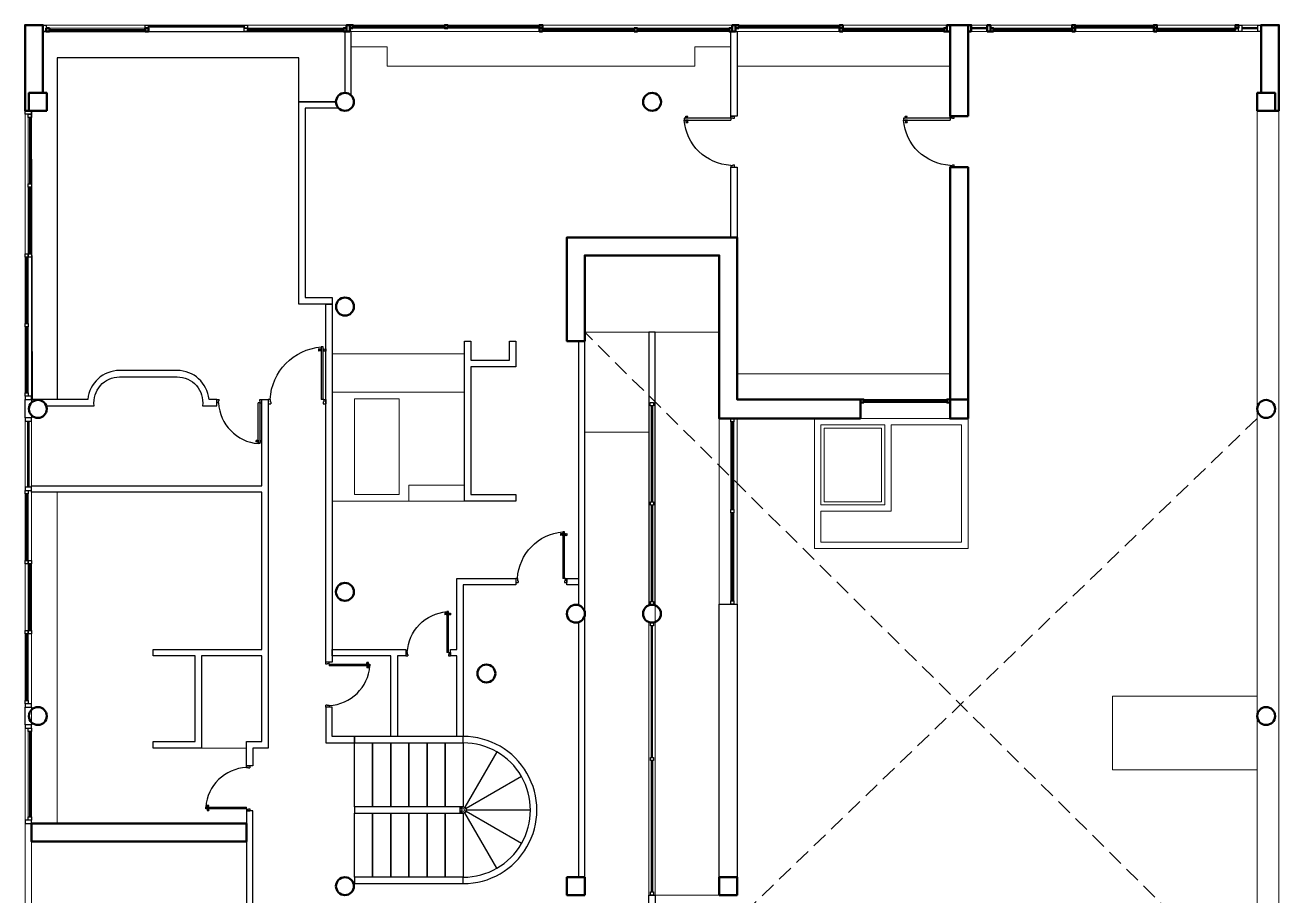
# Model space of a CAD drawing. Header units: centimetres. Extents: x 0 to 19.6, y 0 to 21.6.
# Drawn here: x 0 to 19.6, y 7.99 to 21.6 of the extents above; entities that cross this region are included whole.
import ezdxf

# ---------------------------------------------------------------- set-up
doc = ezdxf.new("R2010")
doc.units = ezdxf.units.CM
doc.linetypes.add('IMPORT-HIDDEN', pattern=[0.375, 0.25, -0.125])
for name, color, linetype, lineweight in [('ZCOLUMNAS', 156, 'Continuous', 50), ('ZCRISTAL', 132, 'Continuous', 30), ('ZMURETES', 152, 'Continuous', 9), ('ZMUROS', 154, 'Continuous', 30), ('ZPROYECCIONES 2', 250, 'IMPORT-HIDDEN', 0), ('ZVENTANAL', 190, 'Continuous', 30)]:
    doc.layers.add(name, color=color, linetype=linetype, lineweight=lineweight)

# ---------------------------------------------------------------- blocks, each defined once
blk = doc.blocks.new('puertita ver')
for p, q in [((-0.0009999717316671, -3.88877895649e-05), (-0.0009999717316672, 3.88877895648e-05)), ((-0.0009999717316672, 3.88877895648e-05), (-0.0009549730037421, 3.88877895648e-05)), ((-0.0009549730037421, 6.1109383601e-06), (-0.0009649727210588, 6.1109383601e-06)), ((-0.0009649727210588, -3.88877895649e-05), (-0.0009649727210588, 6.1109383601e-06)), ((-0.0009549730037421, 6.1109383601e-06), (-0.0009549730037421, 3.88877895648e-05)), ((-4.4998727925e-05, 6.1109383602e-06), (-4.4998727925e-05, 3.88877895648e-05)), ((-4.4998727925e-05, 3.88877895648e-05), (0, 3.88877895648e-05)), ((-4.4998727925e-05, 6.1109383602e-06), (-3.49990106083e-05, 6.1109383602e-06)), ((-3.49990106083e-05, -3.88877895648e-05), (-3.49990106083e-05, 6.1109383602e-06)), ((0, -3.88877895648e-05), (0, 3.88877895648e-05)), ((-0.0009649727210588, -3.88877895649e-05), (-0.0009999717316671, -3.88877895649e-05)), ((-4.49987279251e-05, -3.88877895648e-05), (-7.99977385335e-05, -3.88877895648e-05)), ((-7.99977385334e-05, -0.0009488620653819), (-7.99977385335e-05, -3.88877895648e-05)), ((-4.4998727925e-05, -3.88877895648e-05), (-4.4998727925e-05, -0.0009488620653819)), ((-3.49990106083e-05, -3.88877895648e-05), (0, -3.88877895648e-05)), ((-8.1588602652e-05, -0.0008709515101553), (-8.79520591262e-05, -0.0008828829910446)), ((-7.99977385334e-05, -0.0008709515101553), (-8.1588602652e-05, -0.0008709515101553)), ((-8.1588602652e-05, -0.0008709515101553), (-8.1588602652e-05, -0.000923450026068)), ((-4.4998727925e-05, -0.0008709515101553), (-4.34078638064e-05, -0.0008709515101553)), ((-4.34078638064e-05, -0.0008709515101553), (-3.70444073322e-05, -0.0008828829910446)), ((-4.34078638064e-05, -0.0008709515101553), (-4.34078638064e-05, -0.000923450026068)), ((-9.98835400155e-05, -0.0008820875589853), (-0.0001237465017939, -0.0008773149666295)), ((-0.0001237465017939, -0.0009170865695937), (-0.0001237465017939, -0.0008773149666295)), ((-9.98835400155e-05, -0.000912313977238), (-0.0001237465017939, -0.0009170865695937)), ((-9.98835400155e-05, -0.0008884510154595), (-9.98835400155e-05, -0.0008820875589853)), ((-9.5906379719e-05, -0.0008884510154595), (-9.98835400155e-05, -0.0008884510154595)), ((-9.98835400155e-05, -0.0008884510154595), (-9.98835400155e-05, -0.0009059505207638)), ((-9.98835400155e-05, -0.0009059505207638), (-9.98835400155e-05, -0.000912313977238)), ((-9.5906379719e-05, -0.0009059505207638), (-9.98835400155e-05, -0.0009059505207638)), ((-9.5906379719e-05, -0.0008884510154595), (-9.5906379719e-05, -0.0008860647192816)), ((-9.19292194226e-05, -0.0008860647192816), (-9.5906379719e-05, -0.0008860647192816)), ((-9.5906379719e-05, -0.0008884510154595), (-9.5906379719e-05, -0.0009059505207638)), ((-9.5906379719e-05, -0.0009059505207638), (-9.5906379719e-05, -0.0009083368169416)), ((-9.19292194226e-05, -0.0009083368169416), (-9.5906379719e-05, -0.0009083368169416)), ((-9.19292194226e-05, -0.0008860647192816), (-9.19292194226e-05, -0.0008828829910446)), ((-8.79520591262e-05, -0.0008828829910446), (-9.19292194226e-05, -0.0008828829910446)), ((-9.19292194226e-05, -0.0008860647192816), (-9.19292194226e-05, -0.0009083368169416)), ((-9.19292194226e-05, -0.0009083368169416), (-9.19292194226e-05, -0.0009115185451787)), ((-8.79520591262e-05, -0.0009115185451787), (-9.19292194226e-05, -0.0009115185451787)), ((-8.79520591262e-05, -0.0008828829910446), (-8.79520591262e-05, -0.0009115185451787)), ((-8.1588602652e-05, -0.000923450026068), (-8.79520591262e-05, -0.0009115185451787)), ((-7.99977385334e-05, -0.000923450026068), (-8.1588602652e-05, -0.000923450026068)), ((-7.99977385334e-05, -0.0008972007681117), (-7.99977385334e-05, -0.0008972007681117)), ((-7.99977385334e-05, -0.0008972007681117), (-7.99977385334e-05, -0.0008972007681117)), ((-4.4998727925e-05, -0.0009488620653819), (-7.99977385334e-05, -0.0009488620653819)), ((-4.4998727925e-05, -0.000923450026068), (-4.34078638064e-05, -0.000923450026068)), ((-4.34078638064e-05, -0.000923450026068), (-3.70444073322e-05, -0.0009115185451787)), ((-3.70444073322e-05, -0.0008828829910446), (-3.30672470358e-05, -0.0008828829910446)), ((-3.70444073322e-05, -0.0008828829910446), (-3.70444073322e-05, -0.0009115185451787)), ((-3.70444073322e-05, -0.0009115185451787), (-3.30672470358e-05, -0.0009115185451787)), ((-3.30672470358e-05, -0.0008860647192816), (-3.30672470358e-05, -0.0008828829910446)), ((-3.30672470358e-05, -0.0008860647192816), (-2.90900867393e-05, -0.0008860647192816)), ((-3.30672470358e-05, -0.0008860647192816), (-3.30672470358e-05, -0.0009083368169416)), ((-3.30672470358e-05, -0.0009083368169416), (-2.90900867393e-05, -0.0009083368169416)), ((-3.30672470358e-05, -0.0009083368169416), (-3.30672470358e-05, -0.0009115185451787)), ((-2.90900867393e-05, -0.0008884510154595), (-2.90900867393e-05, -0.0008860647192816)), ((-2.90900867393e-05, -0.0008884510154595), (-2.90900867393e-05, -0.0009059505207638)), ((-2.90900867393e-05, -0.0008884510154595), (-2.5112926443e-05, -0.0008884510154595)), ((-2.90900867393e-05, -0.0009059505207638), (-2.90900867393e-05, -0.0009083368169416)), ((-2.90900867393e-05, -0.0009059505207638), (-2.5112926443e-05, -0.0009059505207638)), ((-2.5112926443e-05, -0.0008820875589853), (-1.2499646645e-06, -0.0008773149666295)), ((-2.5112926443e-05, -0.0008884510154595), (-2.5112926443e-05, -0.0008820875589853)), ((-2.5112926443e-05, -0.0008884510154595), (-2.5112926443e-05, -0.0009059505207638)), ((-2.5112926443e-05, -0.0009059505207638), (-2.5112926443e-05, -0.000912313977238)), ((-2.5112926443e-05, -0.000912313977238), (-1.2499646645e-06, -0.0009170865695937)), ((-1.2499646645e-06, -0.0009170865695937), (-1.2499646645e-06, -0.0008773149666295))]:
    blk.add_line(p, q)
blk.add_circle((-3.99988692667e-05, -3.88877895648e-05), 4.9998586583e-06)
blk.add_arc((-2.6969641281e-06, 1.16334407861e-05), 0.0009636010725879, 183.0053734564856, 265.3987470101164)

msp = doc.modelspace()

# ---------------------------------------------------------------- linework, layer by layer
at = {"layer": 'ZCOLUMNAS'}
for points in [[(3.6e-15, 20.25999999999799), (0.0599999999992669, 20.25999999999834), (0.0599999999992669, 20.53999999999831), (0.2799999999999763, 20.53999999999831), (0.2799999999999763, 21.59999999999802), (3.6e-15, 21.59999999999802)], [(5.07499999999948, 21.499999999998), (5.024999999999412, 21.499999999998), (5.024999999999412, 21.59999999999802), (5.07499999999948, 21.59999999999802)], [(5.124999999999434, 21.54999999999807), (5.07499999999948, 21.54999999999807), (5.07499999999948, 21.59999999999814), (5.124999999999434, 21.59999999999814)], [(6.607499999999279, 21.54999999999807), (6.557499999999325, 21.54999999999807), (6.557499999999325, 21.59999999999814), (6.607499999999279, 21.59999999999814)], [(8.089999999999124, 21.54999999999807), (8.03999999999917, 21.54999999999807), (8.03999999999917, 21.59999999999814), (8.089999999999124, 21.59999999999814)], [(11.10499999999888, 21.499999999998), (11.05499999999882, 21.499999999998), (11.05499999999882, 21.59999999999802), (11.10499999999888, 21.59999999999802)], [(11.15499999999884, 21.54999999999807), (11.10499999999888, 21.54999999999807), (11.10499999999888, 21.59999999999814), (11.15499999999884, 21.59999999999814)], [(12.78249999999866, 21.54999999999807), (12.73249999999871, 21.54999999999807), (12.73249999999871, 21.59999999999814), (12.78249999999866, 21.59999999999814)], [(14.40999999999929, 21.49999999999766), (14.4599999999989, 21.49999999999766), (14.4599999999989, 21.59999999999814), (14.40999999999929, 21.59999999999814)], [(14.73999999999853, 20.17875002772012), (14.4599999999989, 20.17875002772012), (14.4599999999989, 21.59999999999814), (14.73999999999853, 21.59999999999814)], [(14.78999999999849, 21.49999999999766), (14.73999999999887, 21.49999999999766), (14.73999999999887, 21.59999999999814), (14.78999999999849, 21.59999999999814)], [(15.08999999999856, 21.49999999999766), (15.03999999999849, 21.49999999999766), (15.03999999999849, 21.59999999999768), (15.08999999999856, 21.59999999999768)], [(16.41666666666504, 21.54999999999773), (16.36666666666497, 21.54999999999773), (16.36666666666497, 21.59999999999768), (16.41666666666504, 21.59999999999768), (16.41666666666504, 21.54999999999773)], [(17.69333333333157, 21.54999999999773), (17.6433333333316, 21.54999999999773), (17.6433333333316, 21.59999999999768), (17.69333333333157, 21.59999999999768), (17.69333333333157, 21.54999999999773)], [(18.9699999999981, 21.54999999999773), (18.91999999999814, 21.54999999999773), (18.91999999999814, 21.59999999999768), (18.9699999999981, 21.59999999999768)], [(19.59999999999921, 20.25999999999811), (19.25999999999886, 20.25999999999811), (19.25999999999886, 20.53999999999831), (19.31999999999823, 20.53999999999831), (19.31999999999823, 21.59999999999802), (19.59999999999821, 21.59999999999802)], [(0.3799999999998853, 21.499999999998), (0.3299999999999308, 21.499999999998), (0.3299999999999308, 21.54999999999807), (0.3799999999998853, 21.54999999999807)], [(1.928333333333061, 21.499999999998), (1.878333333333106, 21.499999999998), (1.878333333333106, 21.54999999999807), (1.928333333333061, 21.54999999999807)], [(5.024999999999412, 21.499999999998), (4.974999999999456, 21.499999999998), (4.974999999999456, 21.54999999999807), (5.024999999999412, 21.54999999999807)], [(8.089999999999124, 21.499999999998), (8.03999999999917, 21.499999999998), (8.03999999999917, 21.54999999999807), (8.089999999999124, 21.54999999999807)], [(9.572499999998973, 21.499999999998), (9.522499999999013, 21.499999999998), (9.522499999999013, 21.54999999999807), (9.572499999998973, 21.54999999999807)], [(11.05499999999882, 21.499999999998), (11.00499999999886, 21.499999999998), (11.00499999999886, 21.54999999999807), (11.05499999999882, 21.54999999999807)], [(12.78249999999866, 21.499999999998), (12.73249999999871, 21.499999999998), (12.73249999999871, 21.54999999999807), (12.78249999999866, 21.54999999999807)], [(14.40999999999849, 21.499999999998), (14.35999999999854, 21.499999999998), (14.35999999999854, 21.54999999999807), (14.40999999999849, 21.54999999999807)], [(15.13999999999851, 21.49999999999766), (15.08999999999856, 21.49999999999766), (15.08999999999856, 21.54999999999773), (15.13999999999851, 21.54999999999773)], [(16.41666666666504, 21.49999999999766), (16.36666666666497, 21.49999999999766), (16.36666666666497, 21.54999999999773), (16.41666666666504, 21.54999999999773), (16.41666666666504, 21.49999999999766)], [(17.69333333333157, 21.49999999999766), (17.6433333333316, 21.49999999999766), (17.6433333333316, 21.54999999999773), (17.69333333333157, 21.54999999999773), (17.69333333333157, 21.49999999999766)], [(0.3399999999992396, 20.25999999999834), (0.0599999999992669, 20.25999999999834), (0.0599999999992669, 20.53999999999831), (0.3399999999992396, 20.53999999999831)], [(19.25999999999886, 20.53999999999831), (19.53999999999883, 20.53999999999831), (19.53999999999883, 20.25999999999833), (19.25999999999886, 20.25999999999833)], [(14.73999999999853, 15.74999999999879), (14.45999999999867, 15.74999999999879), (14.45999999999867, 19.37875002772027), (14.73999999999853, 19.37875002772027)], [(13.05999313229325, 15.44999999999873), (10.84999999999923, 15.44999999999873), (10.849999999999, 17.99999999999845), (8.749999999999435, 17.99999999999834), (8.749999999999435, 16.65999999999853), (8.469999999999121, 16.65999999999842), (8.469999999999121, 18.27999999999843), (11.12999999999897, 18.27999999999843), (11.12999999999897, 15.74999999999868), (13.05999313229325, 15.74999999999868)], [(13.1099931322932, 15.69999999999861), (13.05999313229325, 15.69999999999861), (13.05999313229325, 15.74999999999868), (13.1099931322932, 15.74999999999868)], [(14.45999999999867, 15.69999999999873), (14.40999999999872, 15.69999999999873), (14.40999999999872, 15.74999999999879), (14.45999999999867, 15.74999999999879)], [(14.73999999999865, 15.44999999999873), (14.45999999999867, 15.44999999999873), (14.45999999999867, 15.74999999999868), (14.73999999999865, 15.74999999999868)], [(3.460000000000038, 8.839999999999282), (0.0999999999993442, 8.839999999999282), (0.0999999999993442, 9.119999999999369), (3.460000000000038, 9.119999999999369)], [(8.749999999996492, 8.000000000001451), (8.469999999996414, 8.000000000001451), (8.469999999996414, 8.28000000000153), (8.749999999996492, 8.28000000000153)], [(11.12999999999756, 8.28000000000153), (10.84999999999749, 8.28000000000153), (10.84999999999749, 7.999998579179163), (11.12999999999756, 7.999998579179163)]]:
    msp.add_lwpolyline(points, close=True, dxfattribs=at)
for points in [[(18.91999999999814, 21.53249999999769), (17.69333333333157, 21.53249999999769), (18.91999999999814, 21.53249999999769), (18.91999999999814, 21.53249999999769)], [(18.91999999999814, 21.51749999999769), (17.69333333333157, 21.51749999999769)]]:
    msp.add_lwpolyline(points, dxfattribs=at)
for centre, radius in [((4.999999999999206, 20.39999999999821), 0.1399999999940142), ((9.800934005083931, 20.39966741345429), 0.14), ((5.000994090852443, 17.19992213292599), 0.14), ((0.199999999999207, 15.59999999999987), 0.14), ((19.39999999999921, 15.59999999999986), 0.14), ((4.999999999996231, 12.7403370691319), 0.14), ((8.61038142297205, 12.39950036805837), 0.14), ((9.799765114642423, 12.39955717861926), 0.14), ((7.211029787746622, 11.46478834708506), 0.14), ((0.199999999999207, 10.79999999999986), 0.14), ((19.3999999999992, 10.79999999999986), 0.14), ((4.999999999996231, 8.140357599563862), 0.14)]:
    msp.add_circle(centre, radius, dxfattribs=at)
at = {"layer": 'ZCRISTAL'}
for points in [[(3.426666666666281, 21.5674999999981), (1.928333333333061, 21.5674999999981), (1.928333333333061, 21.58249999999811), (3.426666666666281, 21.5824999999981)], [(6.557499999999325, 21.56749999999805), (5.124999999999434, 21.56749999999805), (5.124999999999434, 21.58249999999805), (6.557499999999325, 21.58249999999805)], [(8.03999999999917, 21.5674999999981), (6.607499999999279, 21.5674999999981), (6.607499999999279, 21.58249999999805), (8.03999999999917, 21.58249999999805)], [(12.73249999999871, 21.5674999999981), (11.15499999999884, 21.5674999999981), (11.15499999999884, 21.5824999999981), (12.73249999999871, 21.5824999999981)], [(17.6433333333315, 21.56749999999771), (16.41666666666504, 21.56749999999771), (16.41666666666504, 21.58249999999771), (17.6433333333315, 21.58249999999771), (17.6433333333315, 21.56749999999771)], [(1.878333333333106, 21.51749999999804), (0.3799999999998853, 21.51749999999804), (0.3799999999998853, 21.53249999999804), (1.878333333333106, 21.53249999999804)], [(4.974999999999456, 21.51749999999804), (3.476666666666236, 21.51749999999804), (3.476666666666236, 21.53249999999804), (4.974999999999456, 21.53249999999804)], [(9.522499999999013, 21.51749999999803), (8.089999999999124, 21.51749999999803), (8.089999999999124, 21.53249999999804), (9.522499999999013, 21.53249999999804)], [(11.00499999999886, 21.51749999999803), (9.572499999998973, 21.51749999999803), (9.572499999998973, 21.53249999999804), (11.00499999999886, 21.53249999999804)], [(14.35999999999854, 21.51749999999803), (12.78249999999866, 21.51749999999803), (12.78249999999866, 21.53249999999804), (14.35999999999854, 21.53249999999804)], [(15.03999999999848, 21.54249999999773), (14.78999999999849, 21.54249999999773), (14.78999999999849, 21.5574999999979), (15.03999999999848, 21.5574999999979), (15.03999999999848, 21.54249999999773)], [(16.36666666666497, 21.51749999999769), (15.13999999999851, 21.51749999999769), (15.13999999999851, 21.53249999999769), (16.36666666666497, 21.53249999999769), (16.36666666666497, 21.51749999999769)], [(18.91999999999814, 21.51749999999769), (17.69333333333157, 21.51749999999769), (17.69333333333157, 21.53249999999769), (18.91999999999814, 21.53249999999769), (18.91999999999814, 21.51749999999769)], [(0.0824999999991398, 20.15666666666509), (0.0674999999991393, 20.15666666666509), (0.0674999999991393, 19.11791666666652), (0.0824999999991398, 19.11791666666652)], [(0.0824999999991398, 18.02583333333319), (0.0674999999991393, 18.02583333333319), (0.0674999999991393, 19.0662499999999), (0.0824999999991398, 19.0662499999999)], [(0.0324999999991853, 16.93374999999997), (0.0174999999991847, 16.93374999999997), (0.0174999999991847, 17.97416666666657), (0.0324999999991853, 17.97416666666657)], [(0.0324999999991853, 15.85166666666253), (0.0174999999991847, 15.85166666666253), (0.0174999999991847, 16.88208333333335), (0.0324999999991853, 16.88208333333335)], [(14.40999999999861, 15.7174999999987), (13.1099931322932, 15.7174999999987), (13.1099931322932, 15.73249999999864), (14.40999999999861, 15.73249999999864)], [(9.805984320008188, 14.14544005225582), (9.790984320008185, 14.14544005225582), (9.790984320008185, 15.64840551758315), (9.805984320008188, 15.64840551758315)], [(0.0574999999991626, 14.37625000000189), (0.042499999999162, 14.37625000000189), (0.042499999999162, 15.41000000000013), (0.0574999999991626, 15.41000000000013)], [(11.06249999999904, 14.02583333333204), (11.04749999999904, 14.02583333333204), (11.04749999999904, 15.39833333333211), (11.06249999999904, 15.39833333333211)], [(0.0324999999991853, 14.27455750968277), (0.0174999999991847, 14.27455750968277), (0.0174999999991847, 13.23139749677141), (0.0324999999991853, 13.23139749677141)], [(9.807093077789377, 12.58955707291686), (9.792093077789376, 12.58955707291686), (9.792093077789376, 14.09544005225576), (9.807093077789377, 14.09544005225576)], [(11.06249999999904, 12.60166666666535), (11.04749999999904, 12.60166666666535), (11.04749999999904, 13.97416666666542), (11.06249999999904, 13.97416666666542)], [(0.0824999999991398, 12.13651916989459), (0.0674999999991393, 12.13651916989459), (0.0674999999991393, 13.17970500645531), (0.0824999999991398, 13.17970500645531)], [(9.807500000000584, 12.20841252083013), (9.792500000000585, 12.20841252083013), (9.792500000000585, 10.15420626041464), (9.807500000000584, 10.15420626041464)], [(0.0324999999991853, 11.04169249031661), (0.0174999999991847, 11.04169249031661), (0.0174999999991847, 12.08485250322797), (0.0324999999991853, 12.08485250322797)], [(0.0824999999993672, 10.55833333333264), (0.0674999999991393, 10.55833333333264), (0.0674999999991393, 9.221666666665945), (0.0824999999993672, 9.221666666665945)], [(9.807499999997491, 8.049998579179222), (9.792500000000585, 8.049998579179222), (9.792500000000585, 10.10420626041457), (9.807499999997491, 10.10420626041457)]]:
    msp.add_lwpolyline(points, close=True, dxfattribs=at)
for points in [[(3.426666666666281, 21.5674999999981), (1.928333333333061, 21.5674999999981)], [(6.557499999999325, 21.56749999999805), (5.124999999999434, 21.56749999999805)], [(8.03999999999917, 21.5674999999981), (6.607499999999279, 21.56749999999805)], [(12.73249999999871, 21.5824999999981), (11.15499999999884, 21.5824999999981)], [(12.73249999999871, 21.5674999999981), (11.15499999999884, 21.5674999999981)], [(17.6433333333315, 21.58249999999771), (16.41666666666504, 21.58249999999771), (17.6433333333315, 21.58249999999771), (17.6433333333315, 21.58249999999771), (17.6433333333315, 21.58249999999771)], [(17.6433333333315, 21.56749999999771), (16.41666666666504, 21.56749999999771)], [(1.878333333333106, 21.51749999999804), (0.3799999999998853, 21.51749999999804)], [(4.974999999999456, 21.51749999999804), (3.476666666666236, 21.51749999999804)], [(9.522499999999013, 21.51749999999803), (8.089999999999124, 21.51749999999803)], [(11.00499999999886, 21.51749999999803), (9.572499999998973, 21.51749999999803)], [(14.35999999999854, 21.53249999999804), (12.78249999999866, 21.53249999999804)], [(14.35999999999854, 21.51749999999803), (12.78249999999866, 21.51749999999803)], [(15.03999999999849, 21.55749999999773), (14.78999999999849, 21.5574999999979), (15.03999999999849, 21.55749999999773), (15.03999999999849, 21.55749999999773), (15.03999999999849, 21.55749999999773), (15.03999999999849, 21.55749999999773), (15.03999999999849, 21.55749999999773)], [(15.03999999999848, 21.54249999999773), (14.78999999999848, 21.5424999999979)], [(16.36666666666497, 21.53249999999769), (15.13999999999851, 21.53249999999769), (16.36666666666497, 21.53249999999769), (16.36666666666497, 21.53249999999769), (16.36666666666497, 21.53249999999769)], [(16.36666666666497, 21.51749999999769), (15.13999999999851, 21.51749999999769)], [(19.26999999999805, 21.55749999999773), (19.01999999999816, 21.55749999999773)], [(19.26999999999805, 21.54249999999773), (19.01999999999816, 21.54249999999773)], [(0.0674999999991393, 18.02583333333319), (0.0674999999991393, 19.0662499999999)], [(0.0824999999991398, 18.02583333333319), (0.0824999999991398, 19.0662499999999)], [(0.0174999999991847, 17.97416666666657), (0.0174999999991847, 16.93374999999997)], [(0.0324999999991853, 17.97416666666657), (0.0324999999991853, 16.93374999999997)], [(0.0174999999991847, 16.88208333333335), (0.0174999999991847, 15.85166666666253)], [(0.0324999999991853, 16.88208333333335), (0.0324999999991853, 15.85166666666253)], [(9.790984320008185, 15.64840551758315), (9.790984320008185, 14.14544005225582)], [(9.805984320008188, 15.64840551758315), (9.805984320008188, 14.14544005225582)], [(0.042499999999162, 14.37625000000189), (0.042499999999162, 15.41000000000013)], [(0.0574999999991626, 14.37625000000189), (0.0574999999991626, 15.41000000000013)], [(11.04749999999904, 14.02583333333204), (11.04749999999904, 15.39833333333211)], [(11.06249999999904, 14.02583333333204), (11.06249999999904, 15.39833333333211)], [(9.792093077789376, 12.58955707291686), (9.792093077789376, 14.09544005225576)], [(11.04749999999904, 13.04570419411282), (11.04749999999904, 13.97416666666542)], [(11.06249999999904, 13.04570419411282), (11.06249999999904, 13.97416666666542)], [(9.792500000000585, 10.15420626041464), (9.792500000000585, 12.20841252083013)], [(9.807500000000584, 10.15420626041464), (9.807500000000584, 12.20841252083013)], [(9.792500000000585, 10.10420626041458), (9.792499999997492, 8.049998579179242)], [(9.807500000000584, 10.10420626041456), (9.807499999997491, 8.049998579179222)]]:
    msp.add_lwpolyline(points, dxfattribs=at)
at = {"layer": 'ZMURETES'}
for points in [[(19.5999999999982, 2.736e-13), (0, 2.771e-13), (3.6e-15, 21.59999999999802), (19.59999999999821, 21.59999999999802)], [(0, 21.59999999999775), (19.5999999999982, 21.59999999999775), (19.5999999999982, 0), (0, 0)], [(14.45999999999867, 21.499999999998), (0.2799999999999763, 21.499999999998), (0.2799999999999763, 21.59999999999802), (14.45999999999867, 21.59999999999802)], [(6.557499999999325, 21.54999999999807), (5.124999999999434, 21.54999999999807), (5.124999999999434, 21.59999999999802), (6.557499999999325, 21.59999999999802)], [(8.03999999999917, 21.54999999999807), (6.607499999999279, 21.54999999999807), (6.607499999999279, 21.59999999999814), (8.03999999999917, 21.59999999999814)], [(12.73249999999871, 21.54999999999807), (11.15499999999884, 21.54999999999807), (11.15499999999884, 21.59999999999802), (12.73249999999871, 21.59999999999802)], [(16.36666666666508, 21.49999999999766), (14.73999999999853, 21.49999999999772), (14.73999999999853, 21.59999999999774), (16.36666666666508, 21.59999999999768)], [(15.03999999999849, 21.49999999999766), (14.78999999999849, 21.49999999999766), (14.78999999999849, 21.59999999999768), (15.03999999999849, 21.59999999999768)], [(17.6433333333315, 21.54999999999773), (16.41666666666504, 21.54999999999773), (16.41666666666504, 21.59999999999768), (17.6433333333315, 21.59999999999768), (17.6433333333315, 21.54999999999773)], [(18.91999999999814, 21.54999999999773), (17.69333333333157, 21.54999999999773), (17.69333333333157, 21.59999999999768), (18.91999999999814, 21.59999999999768), (18.91999999999814, 21.54999999999773)], [(18.96999999999821, 21.49999999999766), (17.69333333333157, 21.49999999999766), (17.69333333333157, 21.59999999999768), (18.96999999999821, 21.59999999999768)], [(19.26999999999819, 21.49999999999766), (19.01999999999816, 21.49999999999766), (19.01999999999816, 21.59999999999768), (19.26999999999819, 21.59999999999768)], [(1.928333333333061, 21.499999999998), (0.3299999999999308, 21.499999999998), (0.3299999999999308, 21.54999999999807), (1.928333333333061, 21.54999999999807)], [(4.974999999999456, 21.54999999999807), (3.476666666666236, 21.54999999999807), (3.476666666666236, 21.499999999998), (4.974999999999456, 21.499999999998)], [(11.02999999999894, 21.25999999999935), (10.46999999999889, 21.25999999999935), (10.46999999999889, 20.95999313228986), (5.659999999999402, 20.95999313228986), (5.659999999999402, 21.25999999999935), (5.099999999999456, 21.25999999999935), (5.099999999999456, 21.499999999998), (11.02999999999884, 21.499999999998)], [(9.522499999999013, 21.54999999999807), (8.089999999999124, 21.54999999999807), (8.089999999999124, 21.499999999998), (9.522499999999013, 21.499999999998)], [(11.00499999999886, 21.54999999999807), (9.572499999998973, 21.54999999999807), (9.572499999998973, 21.499999999998), (11.00499999999886, 21.499999999998)], [(14.45999999999867, 20.95999313228986), (11.12999999999886, 20.95999313228986), (11.12999999999886, 21.499999999998), (14.45999999999867, 21.499999999998)], [(14.35999999999854, 21.499999999998), (12.78249999999866, 21.499999999998), (12.78249999999866, 21.54999999999807), (14.35999999999854, 21.54999999999807)], [(16.36666666666497, 21.49999999999766), (15.08999999999856, 21.49999999999766), (15.08999999999856, 21.54999999999773), (16.36666666666497, 21.54999999999773), (16.36666666666497, 21.49999999999766)], [(17.6433333333316, 21.49999999999766), (16.41666666666504, 21.49999999999766), (16.41666666666504, 21.54999999999773), (17.6433333333316, 21.54999999999773), (17.6433333333316, 21.49999999999766)], [(0.0999999999993229, 20.20833333333172), (-5.862e-13, 20.20833333333172), (-7.923e-13, 15.79999999999591), (0.0999999999991168, 15.79999999999591)], [(0.0999999999991168, 17.97249999999854), (0.0499999999993683, 17.97249999999854), (0.0499999999993683, 20.20833333333172), (0.0999999999991168, 20.20833333333172)], [(19.59999999999752, 5.859999999999605), (19.53999999999883, 5.859999999999812), (19.53999999999883, 6.139899999999488), (19.49999999999761, 6.139899999999488), (19.49999999999796, 7.079999999999633), (19.25999999999886, 7.079999999999633), (19.25999999999886, 20.25999999999811), (19.59999999999921, 20.25999999999811)], [(0.0499999999991623, 15.79999999999591), (-7.923e-13, 15.79999999999591), (-7.923e-13, 18.02583333333319), (0.0499999999991623, 18.02583333333319)], [(10.84999999999749, 16.79772149951423), (8.749999999999435, 16.79772149951423), (8.749999999999435, 17.99999999999834), (10.84999999999749, 17.99999999999834)], [(9.750000000001254, 15.23875399111846), (8.749999999999435, 15.23875399111846), (8.749999999999435, 16.79772149951423), (9.750000000001254, 16.79772149951423)], [(10.84999999999749, 7.999998579179163), (9.849999999999913, 7.999998579179163), (9.849999999999913, 16.79772149951411), (10.84999999999749, 16.79772149951411)], [(6.869999999999893, 15.85999999999858), (4.799999999999388, 15.85999999999858), (4.799999999999388, 16.45999999999849), (6.869999999999893, 16.45999999999849)], [(14.45999999999867, 15.74999999999868), (11.12999999999886, 15.74999999999868), (11.12999999999886, 16.14999999999866), (14.45999999999867, 16.14999999999866)], [(6.869999999999209, 14.15999999999865), (4.799999999999386, 14.15999999999865), (4.799999999999388, 15.85999999999858), (6.869999999999213, 15.85999999999858)], [(5.850000000000023, 14.25999999999867), (5.150000000000091, 14.25999999999867), (5.150000000000093, 15.75999999999856), (5.850000000000026, 15.75999999999856)], [(14.45999999999867, 15.74999999999868), (13.05999313229325, 15.74999999999868), (13.05999313229325, 15.44999999999873), (14.45999999999867, 15.44999999999873)], [(14.40999999999861, 15.69999999999873), (13.1099931322932, 15.69999999999873), (13.1099931322932, 15.74999999999868), (14.40999999999861, 15.74999999999868)], [(0.0999999999991168, 14.32624999999876), (-7.923e-13, 14.32624999999876), (-7.923e-13, 15.46000000000008), (0.0999999999991168, 15.46000000000008)], [(11.12999999999756, 12.54999999999873), (10.84999999999923, 12.54999999999873), (10.84999999999923, 15.44999999999895), (11.12999999999756, 15.44999999999895)], [(11.07999999999902, 14.02583333333204), (11.02999999999906, 14.02583333333204), (11.02999999999906, 15.39833333333211), (11.07999999999902, 15.39833333333211)], [(14.73999999999865, 13.41999999999887), (12.3399999999989, 13.41999999999887), (12.3399999999989, 15.44999999999873), (14.73999999999865, 15.44999999999873)], [(14.63999999999862, 13.51999999999889), (12.4399999999988, 13.51999999999889), (12.4399999999988, 13.99999999999891), (13.53999999999928, 13.99999999999891), (13.53999999999928, 15.35004997227684), (14.63999999999862, 15.35004997227684)], [(13.43999999999926, 14.09995002772079), (12.4399999999988, 14.09995002772079), (12.4399999999988, 15.3499999999987), (13.43999999999926, 15.3499999999987)], [(13.38999999999931, 14.14999999999877), (12.48999999999887, 14.14999999999877), (12.48999999999887, 15.29999999999863), (13.38999999999931, 15.29999999999863)], [(0.0999999999991168, 10.94000000000044), (-7.923e-13, 10.94000000000044), (-7.923e-13, 14.32624999999876), (0.0999999999991168, 14.32624999999876)], [(6.869999999999209, 14.15999999999865), (6, 14.15999999999865), (6.000000000000002, 14.40999999999865), (6.869999999999213, 14.40999999999865)], [(0.0499999999991623, 13.23137167312193), (-7.923e-13, 13.23137167312193), (-7.923e-13, 14.27455750968277), (0.0499999999991623, 14.27455750968277)], [(0.4999999999990942, 9.120000000002552), (0.0999999999991168, 9.120000000002552), (0.0999999999991168, 14.29999999999898), (0.4999999999990942, 14.29999999999898)], [(11.07999999999902, 12.60166666666535), (11.02999999999906, 12.60166666666535), (11.02999999999906, 13.97416666666542), (11.07999999999902, 13.97416666666542)], [(0.0999999999991168, 12.13654499354407), (0.0499999999991623, 12.13654499354407), (0.0499999999991623, 13.17970500645531), (0.0999999999991168, 13.17970500645531)], [(0.0499999999991623, 11.04169249031661), (-7.923e-13, 11.04169249031661), (-7.923e-13, 12.08485250322797), (0.0499999999991623, 12.08485250322797)], [(3.460000000000153, 10.29999999999932), (3.460000000000153, 10.39999999999923), (3.699999999999591, 10.39999999999945), (3.699999999999591, 11.73999999999915), (2.76000000000022, 11.73999999999926), (2.76000000000022, 10.29999999999943)], [(19.25999999999886, 9.958250027721123), (16.99999999999886, 9.958250027721123), (16.99999999999886, 11.10825002772099), (19.25999999999886, 11.10825002772099)], [(0.0999999999991168, 9.169999999999323), (-7.923e-13, 9.169999999999323), (-7.923e-13, 10.60999999999926), (0.0999999999991168, 10.60999999999926)], [(0.0999999999993442, 10.55833333333264), (0.0499999999991623, 10.55833333333264), (0.0499999999991623, 9.221666666665945), (0.0999999999993442, 9.221666666665945)], [(0.0999999999999091, 6.140000000001737), (-6.821e-13, 6.140000000001737), (-6.786e-13, 9.119999999999369), (0.0999999999999126, 9.119999999999369)]]:
    msp.add_lwpolyline(points, close=True, dxfattribs=at)
for points in [[(1.878333333333106, 21.53249999999804), (0.3799999999998853, 21.53249999999804)], [(19.59999999999821, 20.25999999999811), (19.25999999999886, 20.25999999999811)], [(6.869999999999893, 16.45999999999849), (4.799999999999388, 16.45999999999849)], [(0.0174999999991847, 13.23139749677141), (0.0174999999991847, 14.27455750968277)], [(0.0324999999991853, 13.23139749677141), (0.0324999999991853, 14.27455750968277)], [(9.807093077789377, 12.58955707291686), (9.807093077789377, 14.09544005225576)], [(0.0674999999991393, 13.17970500645531), (0.0674999999991393, 12.13651916989459)], [(0.0824999999991398, 13.17970500645531), (0.0824999999991398, 12.13651916989459)], [(0.0174999999991847, 12.08485250322797), (0.0174999999991847, 11.04166666666713)], [(0.0324999999991853, 12.08485250322797), (0.0324999999991853, 11.04166666666713)], [(0.0674999999993666, 10.55833333333265), (0.0674999999991393, 9.221666666665945)], [(0.0824999999993672, 10.55833333333264), (0.0824999999991398, 9.221666666665945)]]:
    msp.add_lwpolyline(points, dxfattribs=at)
for points in [[(9.849999999997488, 7.999998579179163), (9.749999999999057, 7.999998579179163), (9.750000000001155, 12.26872377598503, 0.1830824030160519), (9.849999999997488, 12.26870064127957)], [(5.15000683943345, 8.180357599563804), (6.849991848972956, 8.180357599661528, 1.000006517612757), (6.850006839433449, 10.48035759956382), (5.150006839433427, 10.48035759956382)]]:
    msp.add_lwpolyline(points, format="xyb", close=True, dxfattribs=at)
at = {"layer": 'ZMUROS'}
for points in [[(3.426666666666281, 21.5824999999981), (1.928333333333061, 21.58249999999811)], [(6.557499999999325, 21.58249999999805), (5.124999999999434, 21.58249999999805)], [(8.03999999999917, 21.5824999999981), (6.607499999999279, 21.58249999999805)], [(4.974999999999456, 21.53249999999804), (3.476666666666236, 21.53249999999804)], [(9.522499999999013, 21.53249999999804), (8.089999999999124, 21.53249999999804)], [(11.00499999999886, 21.53249999999804), (9.572499999998973, 21.53249999999804)], [(7.37499892267153, 10.23968884423616), (6.874995164404779, 9.373665608235743)], [(7.759331225506178, 9.855361562304534), (6.893308000675009, 9.355357788265765)], [(6.850006839433449, 9.380357599563826), (5.150006839433437, 9.380357599563826)], [(6.850006839433449, 9.280357599563827), (6.850006839433449, 8.280357599563827)], [(7.374998940170328, 8.421026364994225), (6.875006463278069, 9.287056112203375)], [(7.759331235609149, 8.805353654321793), (6.8933080011561, 9.305357411695164)], [(7.90000683943345, 9.330357609666711), (6.90000683943345, 9.330357600044914)]]:
    msp.add_lwpolyline(points, dxfattribs=at)
for points in [[(4.279999999999634, 20.39999999999821), (4.279999999999634, 21.08999999999804), (0.4999999999990942, 21.08999999999804), (0.4999999999990942, 15.74999999999596), (0.1175896104978484, 15.74999999999596), (0.0999999999991168, 20.2599999999997), (0.3399999999992396, 20.25999999999834), (0.3400000000008312, 20.53999999999831), (0.2799999999999763, 20.53999999999831), (0.2799999999999763, 21.499999999998), (4.999999999999434, 21.49999999989068), (4.999999999999206, 20.53999999999222, 0.4142135622970748), (4.859999999999221, 20.40000000002013)], [(5.099999999999456, 21.499999999998), (4.999999999999434, 21.499999999998), (4.999999999999206, 20.53999999999222, -0.2022931943813836), (5.099999999999456, 20.49788604687256)], [(4.799999999999388, 17.33999999999848), (4.799999999999388, 17.23999999999858), (4.279999999999634, 17.23999999999858), (4.279999999999634, 20.39999999999821), (4.859999999999221, 20.39999999999821, 0.2015658581799226), (4.90202041029634, 20.2999999999983), (4.379999999999544, 20.29999999999818), (4.379999999999544, 17.33999999999848)], [(8.64999999999695, 16.66000000000332), (8.649999999996945, 12.53377757518795, -0.312092125093936), (8.749999999996941, 12.40982765954959), (8.749999999996941, 16.66000000000332)], [(9.849999999997488, 12.53023409430586), (9.84999999999772, 16.79772149951891), (9.74999999999772, 16.79772149951891), (9.749999999997717, 12.53023409430586, -0.1864656630106986)], [(2.999999999999548, 15.64999999999866), (2.999999999999548, 15.74999999999868), (2.875108416165519, 15.74999999999868, 0.3857130168881456), (2.377505738085805, 16.20109627040886), (1.477260205881183, 16.20109627040886, 0.38567192610582), (0.979657527801354, 15.74999999999868), (0.0999999999991168, 15.74999999999596), (0.0999999999991168, 15.69788604687192, -0.5476147352744243), (0.3306225335035187, 15.64999999999866), (1.080537165020021, 15.64999999999866, -0.452130273295852), (1.477260205881183, 16.10109627040895), (2.377505738085805, 16.10109627040883, -0.4522478437710659), (2.774228778946965, 15.64999999999866)], [(0.0999999999991168, 15.74999999999596), (0.0999999999991168, 15.69788604687192, 0.4084433442926507), (0.0999999999991168, 15.50202041028863), (0.0999999999991168, 15.46000000000008), (-7.923e-13, 15.46000000000008), (-7.923e-13, 15.74999999999596)], [(8.649999999999071, 12.26586807770871), (8.649999999999071, 8.28000000000153), (8.749999999996492, 8.28000000000153), (8.749999999999432, 12.38917307660079, -0.3156221961401179)], [(0.0999999999991168, 10.94000000000044), (0.0999999999991168, 10.8979795897111, 0.4082482904633153), (0.0999999999991168, 10.70202041028863), (0.0999999999993442, 10.65999999999922), (-6.786e-13, 10.65999999999922), (-7.923e-13, 10.94000000000044)]]:
    msp.add_lwpolyline(points, format="xyb", close=True, dxfattribs=at)
for points in [[(11.12999999999886, 20.17875002772012), (11.02999999999894, 20.17875002772012), (11.02999999999894, 21.499999999998), (11.12999999999886, 21.499999999998)], [(11.12999999999886, 18.28125002772031), (11.02999999999894, 18.28125002772031), (11.02999999999894, 19.37875002772027), (11.12999999999886, 19.37875002772027)], [(4.799999999999386, 11.63999999999924), (4.699999999999478, 11.63999999999924), (4.69999999999948, 17.23999999999858), (4.799999999999388, 17.23999999999858)], [(7.669999999999165, 16.65999999999842), (7.669999999999165, 16.25999999999844), (6.969999999999235, 16.25999999999856), (6.969999999999232, 14.25999999999878), (7.669999999999279, 14.25999999999878), (7.669999999999165, 14.15999999999865), (6.869999999999209, 14.15999999999865), (6.869999999999213, 16.65999999999853), (6.969999999999235, 16.65999999999853), (6.969999999999235, 16.35999999999858), (7.569999999999144, 16.35999999999858), (7.569999999999144, 16.65999999999853)], [(1.999999999999776, 10.29999999999932), (1.999999999999776, 10.39999999999923), (2.660000000000199, 10.39999999999923), (2.660000000000199, 11.73999999999915), (1.999999999999776, 11.73999999999915), (1.999999999999776, 11.83999999999906), (3.699999999999591, 11.83999999999917), (3.699999999999591, 14.29999999999875), (0.0999999999991168, 14.29999999999898), (0.0999999999991168, 14.39999999999877), (3.699999999999593, 14.39999999999877), (3.699999999999593, 15.74999999999868), (3.799999999999502, 15.74999999999868), (3.799999999999501, 10.29999999999943), (3.560000000000176, 10.29999999999943), (3.560000000000176, 10.01999999999923), (3.460000000000153, 10.01999999999923), (3.460000000000153, 10.39999999999923), (3.699999999999591, 10.39999999999945), (3.699999999999591, 11.73999999999915), (2.76000000000022, 11.73999999999926), (2.76000000000022, 10.29999999999943)], [(7.669999999999847, 12.94999999999918), (7.669999999999735, 12.85000025782738), (6.850007027860216, 12.84999999999905), (6.850006839433431, 10.48035759956382), (6.750006839433432, 10.48035759956382), (6.749999999999205, 11.73999999999903), (6.649999999999295, 11.73999999999903), (6.649999999999295, 11.83999999999906), (6.749999999999205, 11.83999999999906), (6.749999999999205, 12.94999999999918)], [(8.649999999999071, 12.84999999999916), (8.469999999999803, 12.84999999999916), (8.469999999999803, 12.94999999999918), (8.649999999999071, 12.94999999999918)], [(11.12999999999756, 8.28000000000153), (10.849999999999, 8.28000000000153), (10.849999999999, 12.54999999999873), (11.12999999999756, 12.54999999999873)], [(5.949999999999366, 11.83999999999906), (5.949999999999366, 11.73999999999903), (5.820003433855277, 11.73999999999903), (5.820003433855277, 10.48035759956382), (5.720003433855255, 10.48035759956382), (5.720003433855255, 11.73999999999903), (4.799999999999386, 11.73999999999903), (4.799999999999386, 11.83999999999906)], [(5.150006839433427, 10.48035759956382), (4.799999999999386, 10.48035759956382), (4.799999999999386, 10.93999999999931), (4.699999999999478, 10.93999999999931), (4.69999999999948, 10.38035759956382), (5.150006839433434, 10.38035759956382)], [(5.150006839433437, 10.38035759956382), (6.850006839433438, 10.38035759956382), (6.850006839433438, 10.48035759956382), (5.150006839433428, 10.48035759956382)], [(5.433340172766779, 9.380357599563826), (5.150006839433437, 9.380357599563826), (5.150006839433437, 10.38035759956382), (5.433340172766779, 10.38035759956382)], [(5.716673506100111, 9.380357599563826), (5.433340172766779, 9.380357599563826), (5.433340172766779, 10.38035759956382), (5.716673506100111, 10.38035759956382)], [(6.000006839433439, 9.380357599563826), (5.716673506100111, 9.380357599563826), (5.716673506100111, 10.38035759956382), (6.000006839433439, 10.38035759956382)], [(6.283340172766781, 9.380357599563826), (6.000006839433439, 9.380357599563826), (6.000006839433439, 10.38035759956382), (6.283340172766781, 10.38035759956382)], [(6.56667350610011, 9.380357599563826), (6.283340172766781, 9.380357599563826), (6.283340172766781, 10.38035759956382), (6.56667350610011, 10.38035759956382)], [(6.850006839433449, 9.380357599563826), (6.56667350610011, 9.380357599563826), (6.56667350610011, 10.38035759956382), (6.850006839433449, 10.38035759956382)], [(4.059999999999265, 5.859999999998697), (4.059999999999241, 5.95999999999872), (3.560000000000171, 5.95999999999872), (3.560000000000176, 9.319999999999302), (3.460000000000153, 9.319999999999302), (3.460000000000149, 5.859999999998582)], [(6.80000683943345, 9.380357599563826), (5.150006839433437, 9.380357599563826), (5.15000683943345, 9.280357599563827), (6.80000683943345, 9.280357599563827)], [(5.433340172766779, 8.280000000001714), (5.150006839433437, 8.280000000001714), (5.150006839433437, 9.280000000001714), (5.433340172766779, 9.280000000001714)], [(5.716673506100111, 8.280000000001714), (5.433340172766779, 8.280000000001714), (5.433340172766779, 9.280000000001714), (5.716673506100111, 9.280000000001714)], [(6.000006839433439, 8.280000000001714), (5.716673506100111, 8.280000000001714), (5.716673506100111, 9.280000000001714), (6.000006839433439, 9.280000000001714)], [(6.283340172766781, 8.280000000001714), (6.000006839433439, 8.280000000001714), (6.000006839433439, 9.280000000001714), (6.283340172766781, 9.280000000001714)], [(6.56667350610011, 8.280000000001714), (6.283340172766781, 8.280000000001714), (6.283340172766781, 9.280000000001714), (6.56667350610011, 9.280000000001714)], [(6.850006839433449, 8.280000000001714), (6.56667350610011, 8.280000000001714), (6.56667350610011, 9.280000000001714), (6.850006839433449, 9.280000000001714)], [(5.15000683943345, 8.180357599563804), (6.850006839433449, 8.180357599563804), (6.850006839433449, 8.280357599563805), (5.150006839433437, 8.280357599563805)], [(9.850000000000822, 7.719999999999505), (9.750000000001254, 7.719999999999505), (9.750000000001254, 7.999999999999365), (9.850000000000822, 7.999999999999365)]]:
    msp.add_lwpolyline(points, close=True, dxfattribs=at)
for radius in [0.0500000000000007, 0.025]:
    msp.add_circle((6.850006839433449, 9.330357599563825), radius, dxfattribs=at)
for radius in [1.149999999999999, 1.049999999999997]:
    msp.add_arc((6.850006839433449, 9.330357599563825), radius, 269.9992531390267, 90.00074796355077, dxfattribs=at)
at = {"layer": 'ZPROYECCIONES 2'}
for points in [[(19.25999999999751, 6.385000000001574), (8.749999999996946, 16.79772149951728)], [(19.25999999999751, 15.45000000000125), (9.84999999999869, 6.380000000001575)]]:
    msp.add_lwpolyline(points, dxfattribs=at)
at = {"layer": 'ZVENTANAL'}
for points in [[(0.3299999999999308, 21.499999999998), (0.2799999999999763, 21.499999999998), (0.2799999999999763, 21.59999999999802), (0.3299999999999308, 21.59999999999802)], [(1.928333333333061, 21.54999999999807), (1.878333333333106, 21.54999999999807), (1.878333333333106, 21.59999999999814), (1.928333333333061, 21.59999999999814)], [(3.476666666666236, 21.54999999999807), (3.426666666666281, 21.54999999999807), (3.426666666666281, 21.59999999999814), (3.476666666666236, 21.59999999999814)], [(19.01999999999816, 21.49999999999766), (18.96999999999821, 21.49999999999766), (18.96999999999821, 21.59999999999768), (19.01999999999816, 21.59999999999768)], [(19.31999999999812, 21.49999999999766), (19.26999999999819, 21.49999999999766), (19.26999999999819, 21.59999999999785), (19.31999999999812, 21.59999999999785)], [(3.476666666666236, 21.499999999998), (3.426666666666281, 21.499999999998), (3.426666666666281, 21.54999999999807), (3.476666666666236, 21.54999999999807)], [(0.0999999999991168, 20.20833333333172), (-3.801e-13, 20.20833333333172), (-3.801e-13, 20.25999999999834), (0.0999999999991168, 20.25999999999834)], [(0.0999999999991168, 20.15666666666509), (0.0499999999991623, 20.15666666666509), (0.0499999999991623, 20.20833333333172), (0.0999999999991168, 20.20833333333172)], [(0.0999999999991168, 19.0662499999999), (0.0499999999991623, 19.0662499999999), (0.0499999999991623, 19.11791666666652), (0.0999999999991168, 19.11791666666652)], [(0.0499999999991623, 17.97416666666657), (-7.923e-13, 17.97416666666657), (-7.923e-13, 18.02583333333319), (0.0499999999991623, 18.02583333333319)], [(0.0999999999991168, 17.97416666666657), (0.0499999999991623, 17.97416666666657), (0.0499999999991623, 18.02583333333319), (0.0999999999991168, 18.02583333333319)], [(0.0499999999991623, 16.88208333333335), (-7.923e-13, 16.88208333333335), (-7.923e-13, 16.93374999999997), (0.0499999999991623, 16.93374999999997)], [(0.0499999999991623, 15.79999999999591), (-7.923e-13, 15.79999999999591), (-7.923e-13, 15.85166666666253), (0.0499999999991623, 15.85166666666253)], [(0.0999999999991168, 15.79999999999591), (-7.923e-13, 15.79999999999591), (-7.923e-13, 15.74999999999596), (0.0999999999991168, 15.74999999999596)], [(9.823484320008223, 15.64840551758315), (9.773484320008153, 15.64840551758315), (9.773484320008153, 15.69840551758322), (9.823484320008223, 15.69840551758322)], [(0.0999999999991168, 15.46000000000008), (-7.923e-13, 15.46000000000008), (-7.923e-13, 15.41000000000013), (0.0999999999991168, 15.41000000000013)], [(11.07999999999902, 15.39833333333211), (11.02999999999906, 15.39833333333211), (11.02999999999906, 15.44999999999873), (11.07999999999902, 15.44999999999873)], [(0.0999999999991168, 14.37624999999871), (-7.923e-13, 14.37624999999871), (-7.923e-13, 14.32624999999876), (0.0999999999991168, 14.32624999999876)], [(0.0499999999991623, 14.27455750968277), (-7.923e-13, 14.27455750968277), (-7.923e-13, 14.32622417634939), (0.0499999999991623, 14.32622417634939)], [(9.824593077789412, 14.09544005225576), (9.774593077789344, 14.09544005225576), (9.774593077789344, 14.14544005225582), (9.824593077789412, 14.14544005225582)], [(11.07999999999902, 13.97416666666542), (11.02999999999906, 13.97416666666542), (11.02999999999906, 14.02583333333204), (11.07999999999902, 14.02583333333204)], [(0.0499999999991623, 13.17970500645531), (-7.923e-13, 13.17970500645531), (-7.923e-13, 13.23137167312193), (0.0499999999991623, 13.23137167312193)], [(0.0999999999991168, 13.17970500645531), (0.0499999999991623, 13.17970500645531), (0.0499999999991623, 13.23137167312193), (0.0999999999991168, 13.23137167312193)], [(9.824593077789412, 12.53955707291679), (9.774593077789344, 12.53955707291679), (9.774593077789344, 12.58955707291686), (9.824593077789412, 12.58955707291686)], [(11.07999999999902, 12.54999999999873), (11.02999999999906, 12.54999999999873), (11.02999999999906, 12.60166666666535), (11.07999999999902, 12.60166666666535)], [(9.825000000001248, 12.20841252083013), (9.775000000001183, 12.20841252083013), (9.775000000001183, 12.25841252083019), (9.825000000001248, 12.25841252083019)], [(0.0499999999991623, 12.08485250322797), (-7.923e-13, 12.08485250322797), (-7.923e-13, 12.13651916989459), (0.0499999999991623, 12.13651916989459)], [(0.0999999999991168, 12.08485250322797), (0.0499999999991623, 12.08485250322797), (0.0499999999991623, 12.13651916989459), (0.0999999999991168, 12.13651916989459)], [(0.0499999999991623, 10.99000000000051), (-7.923e-13, 10.99000000000051), (-7.923e-13, 11.04166666666713), (0.0499999999991623, 11.04166666666713)], [(0.0999999999991168, 10.9900000000004), (-7.923e-13, 10.9900000000004), (-7.923e-13, 10.94000000000044), (0.0999999999991168, 10.94000000000044)], [(0.0999999999991168, 10.65999999999911), (-7.923e-13, 10.65999999999911), (-7.923e-13, 10.60999999999915), (0.0999999999991168, 10.60999999999915)], [(0.0999999999993442, 10.55833333333264), (0.0499999999993897, 10.55833333333264), (0.0499999999993897, 10.60999999999926), (0.0999999999993442, 10.60999999999926)], [(9.825000000000612, 10.10420626041457), (9.775000000000547, 10.10420626041457), (9.775000000000547, 10.15420626041464), (9.825000000000612, 10.15420626041464)], [(0.0999999999991168, 9.169999999999323), (0.0499999999991623, 9.169999999999323), (0.0499999999991623, 9.221666666665945), (0.0999999999991168, 9.221666666665945)], [(0.0999999999991168, 9.169999999999213), (-7.923e-13, 9.169999999999213), (-7.923e-13, 9.119999999999257), (0.0999999999991168, 9.119999999999257)], [(9.824999999997525, 7.999998579179163), (9.774999999997457, 7.999998579179163), (9.774999999997457, 8.049998579179233), (9.824999999997525, 8.049998579179233)]]:
    msp.add_lwpolyline(points, close=True, dxfattribs=at)

# ---------------------------------------------------------------- block references
for p, xscale, yscale, zscale, rotation in [((11.06111111111028, 20.17875002771897), -800.0226153053882, 800.0226153053882, 800.022615305404, 269.9999999981), ((14.49111111111, 20.17875002771909), -800.0226153053882, 800.0226153053882, 800.022615305404, 269.9999999981), ((4.699999999999481, 15.71499999999864), -900.0254422187182, 900.0254422187182, 900.025442218736, 180), ((8.469999999998768, 12.91888888888808), -800.0226153055013, 800.0226153055013, 800.0226153055171, 179.9999999981), ((6.650000000000199, 11.76722222222124), -700.019788392286, 700.0197883922862, 700.0197883922997, 179.9999999981), ((4.727222222221691, 11.64000000000014), 700.019788392286, 700.019788392286, 700.019788392286, 90.00000000189998), ((3.487222222222366, 9.320000000000203), 700.0197883922858, 700.0197883922858, 700.0197883922858, 270.0000000019)]:
    msp.add_blockref('puertita ver', p, dxfattribs=dict(xscale=xscale, yscale=yscale, zscale=zscale, rotation=rotation))
at = {"xscale": 700.0197883923997, "yscale": 700.0197883923997, "zscale": 700.0197883923997}
msp.add_blockref('puertita ver', (3.699999999999593, 15.72277777777647), dxfattribs=at)

doc.saveas('drawing.dxf')
